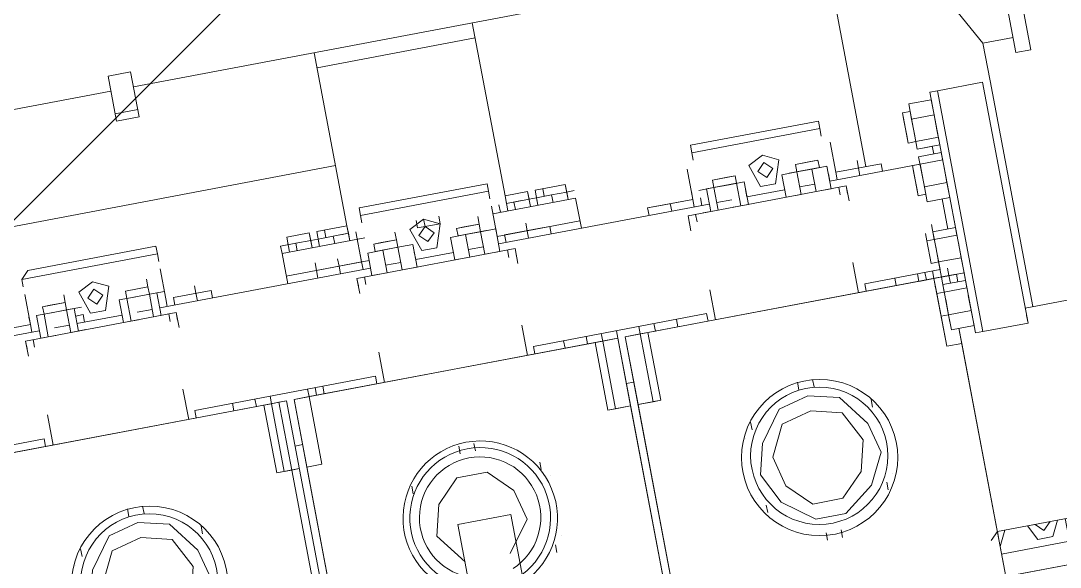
# Model space of a CAD drawing. Extents: x 407440 to 411585, y 6041728 to 6045069.
# Drawn here: x 408262.02 to 408269.81, y 6044238.53 to 6044242.63 of the extents above; entities that cross this region are included whole.
import ezdxf

# ---------------------------------------------------------------- set-up
doc = ezdxf.new("R2010")
doc.units = 0
doc.header["$LTSCALE"] = 5
doc.linetypes.add('foc-TIELINE', pattern=[1.875, 1.25, -0.625])
doc.layers.add('P-PROPOSED-EXISTING-H', color=59, linetype='Continuous')
doc.layers.add('T-TIE', color=201, linetype='foc-TIELINE')

# ---------------------------------------------------------------- blocks, each defined once
blk = doc.blocks.new('P-RIG-877')
at = {"layer": 'T-TIE', "linetype": 'ByBlock', "lineweight": 18}
for points in [[(-0.2641, -15.3957), (-0.2641, -15.3727), (-0.2411, -15.3727), (-0.2411, -15.3957), (-0.2755, -15.3957), (-0.2755, -15.5105)], [(0.0574, -15.6253), (0.0459, -15.6138), (0.0574, -15.6138), (0.0459, -15.6138), (0.0459, -15.3957), (0.0459, -15.3727)], [(-0.6774, -15.4531), (-0.6774, -15.499)], [(-0.3559, -16.0845), (-0.3444, -16.0845), (-0.2411, -16.0845), (-0.2411, -16.073), (-0.3444, -16.073), (-0.3444, -15.6368), (-0.3444, -15.6138), (-0.3444, -16.1075), (0.1148, -16.1075), (0.1148, -15.6138), (-0.2411, -15.6138), (-0.2411, -15.6368), (-0.2411, -15.6138), (-0.2641, -15.6138), (0.1148, -15.6138), (0.1148, -15.476), (0.2411, -15.476), (0.2411, -15.5679), (0.2411, -15.476), (0.1148, -15.476), (0.1148, -16.2567), (0.1263, -16.2567), (0.1263, -16.2797), (0.1263, -16.2912)], [(-0.8266, -15.7056), (-0.8266, -15.5794), (-0.6774, -15.499), (-0.62, -15.499), (-0.2755, -15.499)], [(-0.62, -15.5105), (-0.2526, -15.5105), (-0.62, -15.5105)], [(-0.62, -15.5105), (-0.62, -15.5794), (-0.2526, -15.5794), (-0.2526, -15.5908), (-0.62, -15.5908), (-0.62, -15.5794)], [(-0.2526, -15.5794), (-0.2526, -15.5105), (-0.2641, -15.5105)], [(0.0459, -15.5105), (0.0804, -15.5105), (0.0804, -15.6138)], [(0.0459, -15.5219), (0.0689, -15.5334), (0.0689, -15.5564), (0.0459, -15.5679), (0.0459, -15.5564), (0.0574, -15.5449), (0.0459, -15.5334), (0.0574, -15.5449), (0.0459, -15.5564), (0.0574, -15.5449), (0.0459, -15.5334)], [(-0.597, -15.6368), (-0.597, -15.6253), (-0.5511, -15.6253), (-0.5511, -15.5908)], [(-0.5855, -15.6253), (-0.5626, -15.6253), (-0.5396, -15.6253), (-0.5396, -15.5908), (-0.5626, -15.5908), (-0.5855, -15.5908)], [(-0.5166, -15.5908), (-0.5166, -15.6253), (-0.4707, -15.6253), (-0.4707, -15.6368), (-0.4822, -15.6368), (-0.5052, -15.6368), (-0.5166, -15.6368), (-0.4707, -15.6368)], [(-0.4822, -15.6253), (-0.4822, -15.5908)], [(-0.4133, -15.6368), (-0.4018, -15.6368), (-0.4018, -15.6253), (-0.4018, -15.5908), (-0.4248, -15.5908)], [(-0.3444, -15.7401), (-0.3559, -15.7401), (-0.3559, -15.6253), (-0.4133, -15.6253), (-0.4133, -15.5908)], [(-0.3903, -15.5908), (-0.3674, -15.5908), (-0.3674, -15.6253), (-0.3444, -15.6253), (-0.3444, -15.5908), (-0.3674, -15.5908)], [(-0.3215, -15.6368), (-0.3215, -15.6253), (-0.3215, -15.5908), (-0.3444, -15.5908)], [(-0.3329, -15.5908), (-0.3329, -15.6253), (-0.2755, -15.6253)], [(-0.31, -15.5908), (-0.287, -15.5908), (-0.287, -15.6253), (-0.2641, -15.6253), (-0.2641, -15.5908), (-0.287, -15.5908)], [(-0.5396, -15.6138), (-0.5396, -15.6023), (-0.5281, -15.6023)], [(-0.4592, -15.6023), (-0.4133, -15.6023)], [(-0.3559, -15.6138), (-0.3444, -15.6138), (-0.3444, -15.6023), (-0.3329, -15.6023)], [(0.0459, -15.6023), (0.0689, -15.6138)], [(-0.5511, -15.6253), (-0.5511, -15.6368), (-0.5626, -15.6368), (-0.5855, -15.6368), (-0.597, -15.6368), (-0.5511, -15.6368)], [(-0.5281, -15.763), (-0.5166, -15.763), (-0.5166, -15.6253), (-0.5166, -15.6368)], [(-0.4248, -15.6253), (-0.4018, -15.6253)], [(-0.3674, -15.6368), (-0.4018, -15.6368), (-0.3674, -15.6368)], [(-0.3674, -15.6368), (-0.3674, -15.6253), (-0.3903, -15.6253)], [(-0.3559, -15.6368), (-0.3444, -15.6368), (-0.3444, -15.6597), (-0.3559, -15.6597)], [(-0.31, -15.6253), (-0.287, -15.6253), (-0.287, -15.6368), (-0.2411, -15.6368), (-0.3444, -15.6368), (-0.3215, -15.6368), (-0.3329, -15.6368)], [(-0.3444, -15.6253), (-0.3215, -15.6253)], [(-0.287, -15.6368), (-0.3215, -15.6368), (-0.287, -15.6368)], [(-0.3444, -15.6482), (-0.3559, -15.6482)], [(-0.5281, -15.7516), (-0.5281, -15.6827), (-0.5281, -15.7516)], [(-0.5281, -15.6827), (-0.5166, -15.6827)], [(-0.3444, -15.6942), (-0.3559, -15.6942)], [(-0.8496, -15.7056), (-0.5281, -15.7056)], [(-0.5166, -15.7171), (-0.5281, -15.7171), (-0.5396, -15.7171)], [(-0.4937, -15.9812), (-0.5052, -15.9812), (-0.5052, -15.7401), (-0.4937, -15.7401)], [(-0.4822, -15.7401), (-0.5052, -15.7401)], [(-0.574, -15.7516), (-0.5281, -15.7516), (-0.5166, -15.7516)], [(-0.5052, -15.7516), (-0.4937, -15.7516)], [(-0.3444, -15.7516), (-0.3903, -15.7516)], [(-0.1607, -15.7516), (-0.1607, -15.7516)], [(-0.1607, -15.7516), (-0.1607, -15.7516)], [(-0.0689, -15.7516), (-0.0689, -15.7516)], [(-0.0689, -15.7516), (-0.0689, -15.7516)], [(-0.5855, -15.763), (-0.597, -15.763)], [(-0.5396, -15.8204), (-0.5396, -15.7745), (-0.5511, -15.7745)], [(-0.5511, -15.809), (-0.5396, -15.809), (-0.5396, -15.786)], [(-0.5166, -15.809), (-0.5166, -15.786)], [(-0.5281, -15.8893), (-0.5166, -15.8893), (-0.5166, -15.8319)], [(-0.5396, -15.9008), (-0.5511, -15.9008)], [(-0.5052, -15.9123), (-0.5052, -15.8893), (-0.5396, -15.8893), (-0.5396, -15.9123), (-0.5396, -15.9353), (-0.5396, -15.9582)], [(-0.5052, -15.9008), (-0.5396, -15.9008), (-0.5396, -15.9467), (-0.5052, -15.9467)], [(-0.5166, -15.9353), (-0.5166, -15.9123)], [(-0.5511, -15.9353), (-0.5396, -15.9353), (-0.5052, -15.9353), (-0.5052, -15.9582)], [(-0.5166, -15.9467), (-0.5166, -16.2682), (-0.5281, -16.2682), (-0.5281, -16.1419)], [(-0.5855, -15.9582), (-0.597, -15.9582)], [(-0.5166, -15.9582), (-0.5281, -15.9582)], [(-0.1607, -15.9582), (-0.1607, -15.9582)], [(-0.1607, -15.9582), (-0.1607, -15.9582)], [(-0.0689, -15.9582), (-0.0689, -15.9582)], [(-0.0689, -15.9582), (-0.0689, -15.9582)], [(-0.8496, -15.9697), (-0.8496, -16.7619)], [(-0.5281, -15.9697), (-0.574, -15.9697)], [(-0.5166, -15.9697), (-0.5281, -15.9697), (-0.5396, -15.9697)], [(-0.5281, -16.0386), (-0.5281, -15.9697), (-0.5281, -16.0271), (-0.5281, -16.0386), (-0.5166, -16.0386)], [(-0.4937, -15.9697), (-0.5052, -15.9697)], [(-0.3444, -15.9697), (-0.3903, -15.9697)], [(-0.4822, -15.9812), (-0.5052, -15.9812)], [(-0.3444, -16.2452), (-0.3559, -16.2452), (-0.3559, -15.9812), (-0.3444, -15.9812)], [(-0.5281, -16.0041), (-0.5166, -16.0041)], [(-0.3444, -16.0271), (-0.3559, -16.0271)], [(-0.3444, -16.0845), (-0.3444, -16.0615)], [(-0.3444, -16.073), (-0.3444, -16.0845), (-0.3444, -16.1075), (-0.2411, -16.1075), (-0.2411, -16.073)], [(-0.2411, -16.0845), (-0.2411, -16.1075), (0.1148, -16.1075)], [(-0.2411, -16.1419), (-0.2411, -16.1189), (-0.3444, -16.1189), (-0.3444, -16.1419), (-0.3559, -16.1419)], [(-0.3559, -16.5667), (-0.3444, -16.5667), (-0.3444, -16.5897), (-0.3559, -16.5897), (-0.3444, -16.5897), (-0.3444, -16.6126), (-0.2411, -16.6126), (-0.2411, -16.5897), (-0.2411, -16.6126), (0.1148, -16.6126), (-0.3444, -16.6126), (-0.3444, -16.1189), (-0.3559, -16.1189)], [(-0.2411, -16.1534), (-0.2411, -16.1189), (0.1148, -16.1189), (-0.3444, -16.1189)], [(-0.2755, -16.1189), (-0.2755, -16.1075)], [(-0.2411, -16.1189), (-0.2526, -16.1189)], [(-0.5626, -16.1763), (-0.574, -16.1763), (-0.574, -16.1534), (-0.574, -16.1419)], [(-0.5626, -16.2682), (-0.5626, -16.1419), (-0.5166, -16.1419)], [(-0.3444, -16.5897), (-0.3444, -16.1419), (-0.2411, -16.1419), (-0.2411, -16.1534), (-0.3444, -16.1534)], [(-0.3444, -16.1649), (-0.3444, -16.1419)], [(-0.574, -16.1763), (-0.574, -16.1534), (-0.5855, -16.1534), (-0.5855, -16.1993), (-0.5626, -16.1993), (-0.574, -16.1993), (-0.574, -16.2108), (-0.574, -16.2338)], [(-0.5855, -16.1534), (-0.5626, -16.1534), (-0.574, -16.1534)], [(-0.5626, -16.1993), (-0.574, -16.1993), (-0.574, -16.1763), (-0.574, -16.1993)], [(-0.5281, -16.1878), (-0.5281, -16.2567), (-0.5281, -16.1993), (-0.5281, -16.1878), (-0.5166, -16.1878)], [(-0.5626, -16.2338), (-0.574, -16.2338), (-0.574, -16.2108), (-0.5855, -16.2108)], [(-0.5855, -16.2452), (-0.574, -16.2452), (-0.574, -16.2223), (-0.574, -16.2452), (-0.5855, -16.2452), (-0.5855, -16.2108), (-0.5626, -16.2108)], [(-0.3444, -16.1993), (-0.3559, -16.1993)], [(-0.5166, -16.2223), (-0.5281, -16.2223), (-0.5396, -16.2223)], [(-0.5626, -16.2452), (-0.5855, -16.2452), (-0.8496, -16.2452)], [(-0.8266, -16.4863), (-0.8266, -16.2452)], [(-0.4937, -16.4863), (-0.5052, -16.4863), (-0.5052, -16.2452), (-0.4937, -16.2452)], [(-0.4822, -16.2452), (-0.5052, -16.2452)], [(-0.5626, -16.2567), (-0.574, -16.2567)], [(-0.5281, -16.2567), (-0.5166, -16.2567)], [(-0.5052, -16.2567), (-0.4937, -16.2567)], [(-0.3444, -16.2567), (-0.3903, -16.2567)], [(-0.1607, -16.2567), (-0.1607, -16.2567)], [(-0.1607, -16.2567), (-0.1607, -16.2567)], [(-0.0689, -16.2567), (-0.0689, -16.2567)], [(-0.0689, -16.2567), (-0.0689, -16.2567)], [(-0.5855, -16.2682), (-0.597, -16.2682)], [(-0.574, -16.2682), (-0.5281, -16.2682)], [(-0.5396, -16.3141), (-0.5396, -16.2912), (-0.5511, -16.2912), (-0.5626, -16.2912)], [(-0.5511, -16.3256), (-0.5511, -16.2912), (-0.5511, -16.3141), (-0.5511, -16.3256), (-0.5396, -16.3256), (-0.5396, -16.2797)], [(-0.5166, -16.3141), (-0.5166, -16.2912)], [(-0.5281, -16.3945), (-0.5166, -16.3945), (-0.5166, -16.3371)], [(1.0677, -16.406), (-0.1148, -16.406), (-0.1148, -16.3256), (1.0677, -16.3256)], [(-0.5626, -16.383), (-0.5626, -16.3486), (-0.574, -16.3486)], [(-0.574, -16.383), (-0.5626, -16.383), (-0.5626, -16.3486)], [(-0.5281, -16.3715), (-0.5281, -16.36)], [(-0.5626, -16.3715), (-0.574, -16.3715)], [(-0.5511, -16.4519), (-0.5511, -16.4174), (-0.5511, -16.4404), (-0.5511, -16.4519), (-0.5396, -16.4519), (-0.5396, -16.406)], [(-0.5396, -16.4404), (-0.5396, -16.4174), (-0.5511, -16.4174), (-0.5626, -16.4174)], [(-0.5166, -16.4404), (-0.5166, -16.4174)], [(-0.5855, -16.4634), (-0.597, -16.4634)], [(-0.5166, -16.5897), (-0.5626, -16.5897), (-0.5626, -16.4634)], [(-0.5281, -16.5897), (-0.5281, -16.4634), (-0.5166, -16.4634), (-0.5166, -16.7848)], [(-0.5281, -16.4748), (-0.574, -16.4748)], [(-0.5396, -16.4748), (-0.5281, -16.4748), (-0.5281, -16.5437), (-0.5166, -16.5437)], [(-0.5166, -16.4748), (-0.5281, -16.4748), (-0.5281, -16.5437), (-0.5396, -16.5437)], [(-0.4937, -16.4748), (-0.5052, -16.4748)], [(-0.3444, -16.4748), (-0.3903, -16.4748)], [(-0.1607, -16.4748), (-0.1607, -16.4748)], [(-0.1607, -16.4748), (-0.1607, -16.4748)], [(-0.0689, -16.4748), (-0.0689, -16.4748)], [(-0.0689, -16.4748), (-0.0689, -16.4748)], [(-0.8496, -16.4863), (-0.5855, -16.4863), (-0.5626, -16.4863), (-0.574, -16.4863), (-0.574, -16.4978)], [(-0.6774, -16.4863), (-0.6774, -17.0259)], [(-0.574, -16.5437), (-0.5855, -16.5437), (-0.5626, -16.5437), (-0.574, -16.5437), (-0.574, -16.5323), (-0.5626, -16.5323), (-0.5855, -16.5323), (-0.5855, -16.4863), (-0.574, -16.4863), (-0.574, -16.5093), (-0.574, -16.5323), (-0.574, -16.5093), (-0.5626, -16.5093)], [(-0.574, -16.4863), (-0.574, -16.5093)], [(-0.4822, -16.4863), (-0.5052, -16.4863)], [(-0.3444, -16.7619), (-0.3559, -16.7619), (-0.3559, -16.4863), (-0.3444, -16.4863)], [(-0.2411, -16.6585), (-0.2411, -16.6241), (-0.2411, -16.6356), (0.1148, -16.6356), (0.1148, -16.6241), (0.1148, -17.1178), (0.1148, -17.2555), (0.1148, -16.4863), (0.1148, -16.6126), (0.1033, -16.6126)], [(-0.5166, -16.5093), (-0.5281, -16.5093), (-0.5396, -16.5093)], [(-0.5626, -16.5782), (-0.5855, -16.5782), (-0.5855, -16.5437)], [(-0.5626, -16.5667), (-0.574, -16.5667), (-0.574, -16.5437), (-0.574, -16.5667)], [(-0.5626, -16.5897), (-0.574, -16.5897), (-0.574, -16.5667), (-0.574, -16.5897)], [(-0.3444, -16.5782), (-0.3559, -16.5782)], [(-0.3444, -16.5897), (-0.2411, -16.5897), (-0.3444, -16.5897)], [(-0.2755, -16.6241), (-0.2755, -16.6126)], [(0.1148, -16.6241), (-0.3444, -16.6241), (-0.3444, -17.1178), (-0.3559, -17.1178), (-0.3444, -17.1178), (-0.3674, -17.1178), (-0.3559, -17.1178), (-0.3444, -17.1292), (-0.3559, -17.1292)], [(-0.3444, -16.6356), (-0.3444, -16.6241)], [(-0.3444, -16.6585), (-0.3444, -16.6471), (-0.3444, -16.6356), (-0.2411, -16.6356), (-0.2411, -16.6471), (-0.3444, -16.6471), (-0.3559, -16.6471)], [(-0.2411, -16.6471), (-0.2411, -16.6585), (-0.3444, -16.6585), (-0.3444, -17.0948), (-0.2411, -17.0948), (-0.3444, -17.0948), (-0.3444, -17.1063), (-0.3444, -17.1178), (-0.3215, -17.1178)], [(-0.3444, -16.67), (-0.3444, -16.6471)], [(-0.5281, -16.7619), (-0.5281, -16.7045), (-0.5281, -16.7619)], [(-0.5281, -16.7045), (-0.5166, -16.7045)], [(-0.3444, -16.7045), (-0.3559, -16.7045)], [(-0.5166, -16.7274), (-0.5281, -16.7274), (-0.5396, -16.7274)], [(-0.8151, -16.7619), (-0.8151, -16.7963)], [(-0.5855, -16.7733), (-0.597, -16.7733)], [(-0.5166, -16.7733), (-0.5281, -16.7733), (-0.574, -16.7733)], [(-0.5396, -16.7733), (-0.5396, -16.7963), (-0.5052, -16.7963), (-0.5052, -16.7733), (-0.4937, -16.7733)], [(-0.5281, -16.7619), (-0.5166, -16.7619)], [(-0.4937, -16.9915), (-0.5052, -16.9915), (-0.5052, -16.7619), (-0.4937, -16.7619)], [(-0.4822, -16.7619), (-0.5052, -16.7619)], [(-0.3444, -16.7733), (-0.3903, -16.7733)], [(-0.1607, -16.7733), (-0.1607, -16.7733)], [(-0.1607, -16.7733), (-0.1607, -16.7733)], [(-0.5052, -16.7848), (-0.5396, -16.7848), (-0.5396, -16.8308), (-0.5052, -16.8308)], [(-0.8496, -16.7963), (-0.8496, -17.2785)], [(-0.5626, -16.7963), (-0.5511, -16.7963), (-0.5396, -16.7963), (-0.5396, -16.8193), (-0.5396, -16.8422), (-0.5052, -16.8422), (-0.5052, -16.8193)], [(-0.5511, -16.8308), (-0.5511, -16.7963), (-0.5511, -16.8308)], [(-0.5166, -16.8193), (-0.5166, -16.7963)], [(-0.5511, -16.8308), (-0.5396, -16.8308)], [(-0.5166, -16.9111), (-0.5166, -16.8422)], [(-0.5626, -16.9226), (-0.5511, -16.9226), (-0.5396, -16.9226), (-0.5052, -16.9226), (-0.5052, -16.8996)], [(-0.5396, -16.8996), (-0.5396, -16.9226), (-0.5396, -16.9456), (-0.5396, -16.9685), (-0.5052, -16.9685), (-0.5052, -16.9456)], [(-0.5281, -16.9111), (-0.5281, -16.8996), (-0.5281, -16.9111)], [(-0.5281, -16.8996), (-0.5166, -16.8996)], [(-0.5052, -16.9111), (-0.5396, -16.9111), (-0.5396, -16.957), (-0.5052, -16.957)], [(-0.5396, -16.957), (-0.5511, -16.957), (-0.5511, -16.9456), (-0.5511, -16.9226), (-0.5511, -16.957)], [(-0.5166, -16.9456), (-0.5166, -16.9226)], [(-0.4707, -17.1407), (-0.4707, -17.1063), (-0.5166, -17.1063), (-0.5166, -16.9685)], [(-0.5855, -16.98), (-0.597, -16.98)], [(-0.574, -16.98), (-0.5281, -16.98), (-0.5166, -16.98), (-0.5281, -16.98), (-0.5396, -16.98)], [(-0.5281, -17.0489), (-0.5281, -16.98), (-0.5281, -17.0489)], [(-0.4937, -16.98), (-0.5052, -16.98)], [(-0.4822, -16.9915), (-0.5052, -16.9915)], [(-0.3444, -16.98), (-0.3903, -16.98)], [(-0.3444, -16.9915), (-0.3559, -16.9915), (-0.3559, -17.1063), (-0.3559, -17.1407)], [(-0.1607, -16.98), (-0.1607, -16.98)], [(-0.1607, -16.98), (-0.1607, -16.98)]]:
    blk.add_lwpolyline(points, dxfattribs=at)
for points in [[(-0.8725, -15.4531), (-0.8725, -15.4301), (-0.6544, -15.4301), (-0.6544, -15.4531)], [(-0.6085, -15.5908), (-0.6085, -15.6253), (-0.5855, -15.6253), (-0.5855, -15.5908)], [(-0.4592, -15.6253), (-0.4592, -15.5908), (-0.4822, -15.5908), (-0.5052, -15.5908), (-0.5281, -15.5908), (-0.5281, -15.6253), (-0.5052, -15.6253), (-0.4822, -15.6253)], [(-0.3329, -15.6138), (-0.3444, -15.6138)], [(-0.597, -15.9582), (-0.6085, -15.9582), (-0.6085, -15.763), (-0.597, -15.763)], [(-0.5511, -15.786), (-0.5511, -15.809), (-0.5511, -15.7745)], [(-0.5052, -15.763), (-0.5396, -15.763), (-0.5396, -15.786), (-0.5052, -15.786)], [(-0.2067, -15.8549), (-0.1952, -15.9008), (-0.1492, -15.9353), (-0.1033, -15.9467), (-0.0574, -15.9238), (-0.023, -15.8778), (-0.023, -15.8319), (-0.0574, -15.786), (-0.1033, -15.763), (-0.1492, -15.7745), (-0.1952, -15.809)], [(-0.2067, -15.8549), (-0.1952, -15.9008), (-0.1492, -15.9353), (-0.1033, -15.9467), (-0.0574, -15.9238), (-0.023, -15.8778), (-0.023, -15.8319), (-0.0574, -15.786), (-0.1033, -15.763), (-0.1492, -15.7745), (-0.1952, -15.809)], [(-0.1722, -15.763), (-0.1837, -15.763)], [(-0.0459, -15.763), (-0.0574, -15.763)], [(-0.1837, -15.8549), (-0.1722, -15.9008), (-0.1263, -15.9238), (-0.0804, -15.9123), (-0.0459, -15.8778), (-0.0459, -15.8319), (-0.0804, -15.7975), (-0.1263, -15.786), (-0.1722, -15.809)], [(-0.1837, -15.8549), (-0.1722, -15.9008), (-0.1263, -15.9238), (-0.0804, -15.9123), (-0.0459, -15.8778), (-0.0459, -15.8319), (-0.0804, -15.7975), (-0.1263, -15.786), (-0.1722, -15.809)], [(-0.5052, -15.809), (-0.5396, -15.809), (-0.5396, -15.8319), (-0.5052, -15.8319)], [(-0.574, -15.8549), (-0.5626, -15.8778), (-0.5281, -15.8664), (-0.5281, -15.8434), (-0.5626, -15.8319)], [(-0.5626, -15.8549), (-0.5511, -15.8664), (-0.5396, -15.8549), (-0.5511, -15.8434)], [(-0.2296, -15.8434), (-0.2181, -15.8434)], [(0, -15.8434), (0.0115, -15.8434)], [(-0.2181, -15.8664), (-0.2296, -15.8664)], [(0.0115, -15.8664), (0, -15.8664)], [(-0.5511, -15.9123), (-0.5511, -15.9353), (-0.5511, -15.9008)], [(-0.1837, -15.9467), (-0.1722, -15.9467)], [(-0.0574, -15.9467), (-0.0459, -15.9467)], [(-0.3559, -16.0615), (-0.3444, -16.0615)], [(-0.3559, -16.1649), (-0.3444, -16.1649)], [(-0.5855, -16.1878), (-0.574, -16.1878)], [(-0.597, -16.4634), (-0.6085, -16.4634), (-0.6085, -16.2682), (-0.597, -16.2682)], [(-0.5052, -16.2682), (-0.5396, -16.2682), (-0.5396, -16.2912), (-0.5052, -16.2912)], [(-0.1722, -16.2682), (-0.1837, -16.2682)], [(-0.0459, -16.2682), (-0.0574, -16.2682)], [(-0.0574, -16.406), (-0.1033, -16.4404), (-0.1492, -16.4289), (-0.1837, -16.3945), (-0.1837, -16.3486), (-0.1492, -16.3141), (-0.1033, -16.3026), (-0.0574, -16.3371), (-0.1033, -16.3026), (-0.1492, -16.3141), (-0.1837, -16.3486), (-0.1837, -16.3945), (-0.1492, -16.4289), (-0.1033, -16.4404)], [(-0.5052, -16.3141), (-0.5396, -16.3141), (-0.5396, -16.3371), (-0.5052, -16.3371)], [(-0.574, -16.3715), (-0.5626, -16.3945), (-0.5281, -16.383), (-0.5281, -16.36), (-0.5626, -16.3486)], [(-0.5626, -16.3715), (-0.5511, -16.383), (-0.5396, -16.3715), (-0.5511, -16.36)], [(-0.2296, -16.36), (-0.2181, -16.36)], [(-0.2181, -16.383), (-0.2296, -16.383)], [(-0.5052, -16.3945), (-0.5396, -16.3945), (-0.5396, -16.4174), (-0.5052, -16.4174)], [(-0.5052, -16.4404), (-0.5396, -16.4404), (-0.5396, -16.4634), (-0.5052, -16.4634)], [(-0.1837, -16.4634), (-0.1722, -16.4634)], [(-0.5855, -16.5208), (-0.574, -16.5208)], [(-0.5855, -16.5782), (-0.574, -16.5782)], [(-0.3559, -16.67), (-0.3444, -16.67)], [(-0.8725, -16.7963), (-0.8037, -16.7963), (-0.8037, -16.7619), (-0.8725, -16.7619)], [(-0.597, -16.98), (-0.6085, -16.9685), (-0.6085, -16.7733), (-0.597, -16.7733)], [(-0.2067, -16.8767), (-0.1952, -16.9226), (-0.1492, -16.957), (-0.1033, -16.9685), (-0.0574, -16.9456), (-0.023, -16.8996), (-0.023, -16.8537), (-0.0574, -16.8078), (-0.1033, -16.7848), (-0.1492, -16.7963), (-0.1952, -16.8308)], [(-0.2067, -16.8767), (-0.1952, -16.9226), (-0.1492, -16.957), (-0.1033, -16.9685), (-0.0574, -16.9456), (-0.023, -16.8996), (-0.023, -16.8537), (-0.0574, -16.8078), (-0.1033, -16.7848), (-0.1492, -16.7963), (-0.1952, -16.8308)], [(-0.1722, -16.7848), (-0.1837, -16.7848)], [(-0.1837, -16.8767), (-0.1722, -16.9226), (-0.1263, -16.9456), (-0.0804, -16.9341), (-0.0459, -16.8996), (-0.0459, -16.8537), (-0.0804, -16.8193), (-0.1263, -16.8078), (-0.1722, -16.8308)], [(-0.1837, -16.8767), (-0.1722, -16.9226), (-0.1263, -16.9456), (-0.0804, -16.9341), (-0.0459, -16.8996), (-0.0459, -16.8537), (-0.0804, -16.8193), (-0.1263, -16.8078), (-0.1722, -16.8308)], [(-0.574, -16.8767), (-0.5626, -16.8996), (-0.5281, -16.8882), (-0.5281, -16.8652), (-0.5626, -16.8537)], [(-0.5626, -16.8767), (-0.5511, -16.8882), (-0.5396, -16.8767), (-0.5511, -16.8652)], [(-0.2296, -16.8652), (-0.2181, -16.8652)], [(-0.2181, -16.8882), (-0.2296, -16.8882)], [(-0.1837, -16.9685), (-0.1722, -16.9685)]]:
    blk.add_lwpolyline(points, close=True, dxfattribs=at)
blk.add_lwpolyline([(-0.0115, -16.3371), (-0.0115, -16.3256), (-0.023, -16.3256, 4.369485), (-0.023, -16.4174), (-0.023, -16.406)], format="xyb", dxfattribs=at)
blk.add_lwpolyline([(-0.0344, -16.3371, 5.085525), (-0.0344, -16.406, -5.085525)], format="xyb", close=True, dxfattribs=at)
for centre, radius in [((-0.1125, -15.8549), 0.1171), ((-0.1152, -15.8549), 0.1029), ((-0.1125, -16.8767), 0.1171), ((-0.1152, -16.8767), 0.1029)]:
    blk.add_circle(centre, radius, dxfattribs=at)
blk.add_arc((-0.1177, -16.3715), 0.1157, 23.3852, 336.6148, dxfattribs=at)

msp = doc.modelspace()

# ---------------------------------------------------------------- hatches: boundary and pattern name
at = {"layer": 'P-PROPOSED-EXISTING-H'}
h = msp.add_hatch(dxfattribs=at)
h.set_pattern_fill('ANSI31', color=256, scale=3.498392, style=0)
h.set_pattern_definition([(45, (-2243.128, 2713.837), (-7.854113246, 7.854113246), [])])
edge = h.paths.add_edge_path()
edge.add_line((408709.2898, 6043818.2218), (408241.3049, 6043729.7131))
edge.add_line((408241.3049, 6043729.7131), (407794.4358, 6043645.198))
edge.add_line((407794.4358, 6043645.198), (407673.8299, 6044282.8949))
edge.add_line((407673.8299, 6044282.8949), (408123.6694, 6044351.8304))
edge.add_line((408123.6694, 6044351.8304), (408654.5747, 6044433.1889))
edge.add_line((408654.5747, 6044433.1889), (409028.9973, 6044539.8658))
edge.add_line((409028.9973, 6044539.8658), (409149.7259, 6043901.5203))
edge.add_line((409149.7259, 6043901.5203), (408898.7917, 6043854.0618))
edge.add_arc((408782.127, 6043952.0096), 152.33, 241.435078, 319.984322, ccw=False)

# ---------------------------------------------------------------- block references
at = {"layer": 'T-TIE', "linetype": 'ByBlock', "xscale": 4.999999999955019, "yscale": 4.999999999955019, "zscale": 4.999999999955019, "rotation": 280.7096999997605}
msp.add_blockref('P-RIG-877', (408346.0047, 6044253.5322), dxfattribs=at)

doc.saveas('drawing.dxf')
